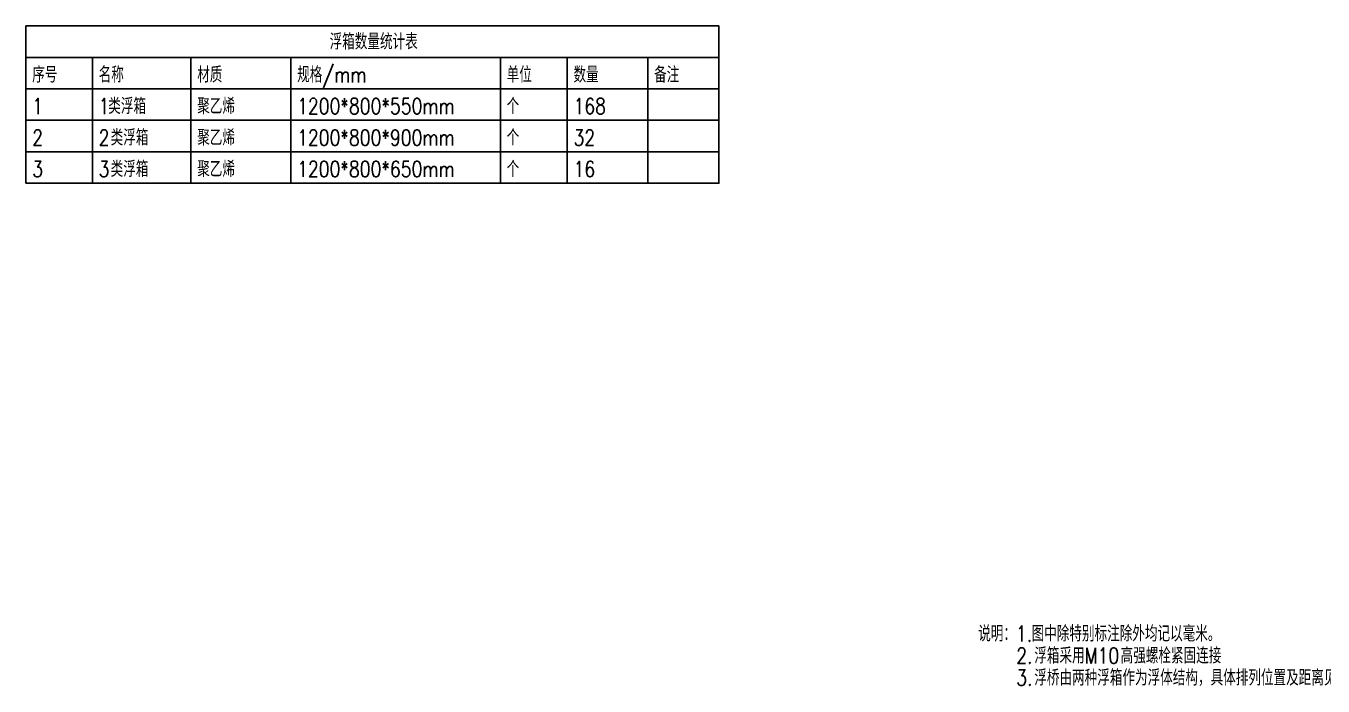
# Model space of a CAD drawing. Header units: millimetres. Extents: x -1471591 to 944464, y -468930 to 547002.
# Drawn here: x -874998 to -846154, y 48617 to 63304 of the extents above; entities that cross this region are included whole.
import ezdxf

# ---------------------------------------------------------------- set-up
doc = ezdxf.new("R2010")
doc.units = ezdxf.units.MM
doc.header["$LTSCALE"] = 10
doc.layers.add('PUB_TAB', color=7, linetype='Continuous')
doc.layers.add('PUB_TEXT', color=7, linetype='Continuous')
doc.styles.get("Standard").update_dxf_attribs({"font": 'simplex.shx', "width": 0.8, "bigfont": 'hztxt.shx'})

msp = doc.modelspace()

# ---------------------------------------------------------------- linework, layer by layer
at = {"layer": 'PUB_TAB'}
msp.add_lwpolyline([(-874997.9, 59804), (-859588, 59804), (-859588, 63304), (-874997.9, 63304)], close=True, dxfattribs=at)
for points in [[(-874997.9, 62604), (-859588, 62604)], [(-873520.8, 62604), (-873520.8, 59804)], [(-871329.3, 62604), (-871329.3, 59804)], [(-869107.4, 62604), (-869107.4, 59804)], [(-864448.6, 62604), (-864448.6, 59804)], [(-862960.9, 62604), (-862960.9, 59804)], [(-861169.6, 62604), (-861169.6, 59804)], [(-874997.9, 61904), (-859588, 61904)], [(-874997.9, 61204), (-859588, 61204)], [(-874997.9, 60504), (-859588, 60504)]]:
    msp.add_lwpolyline(points, dxfattribs=at)

# ---------------------------------------------------------------- texts
at = {"layer": 'PUB_TAB', "width": 0.8}
for s, p in [('浮箱数量统计表', (-868245.4, 62779)), ('序号', (-874857.9, 62044)), ('名称', (-873380.8, 62044)), ('材质', (-871189.3, 62044)), ('规格', (-868967.4, 62044)), ('/mm', (-868407.4, 62044)), ('单位', (-864308.6, 62044)), ('数量', (-862820.9, 62044)), ('备注', (-861029.6, 62044)), ('类浮箱', (-873167.4, 61344)), ('聚乙烯', (-871189.3, 61344)), ('个', (-864308.6, 61344)), ('1', (-874857.9, 61344)), ('1', (-873380.8, 61344)), ('1200*800*550mm', (-868967.4, 61344)), ('168', (-862820.9, 61344)), ('2', (-874857.9, 60644)), ('2', (-873380.8, 60644)), ('类浮箱', (-873114.1, 60644)), ('聚乙烯', (-871189.3, 60644)), ('1200*800*900mm', (-868967.4, 60644)), ('个', (-864308.6, 60644)), ('32', (-862820.9, 60644)), ('3', (-874857.9, 59944)), ('3', (-873380.8, 59944)), ('类浮箱', (-873114.1, 59944)), ('聚乙烯', (-871189.3, 59944)), ('1200*800*650mm', (-868967.4, 59944)), ('个', (-864308.6, 59944)), ('16', (-862820.9, 59944))]:
    msp.add_text(s, height=350, dxfattribs=at).set_placement(p)
at = {"layer": 'PUB_TEXT', "width": 0.8}
for s, p in [('说明：', (-853822.3, 49608.1)), ('1.', (-852982.3, 49608.1)), ('图中除特别标注除外均记以毫米。', (-852635.6, 49608.1)), ('2.', (-852975.7, 49118.1)), ('浮箱采用', (-852575.7, 49118.1)), ('M10', (-851455.7, 49118.1)), ('高强螺栓紧固连接', (-850655.7, 49118.1)), ('3.', (-852975.7, 48628.1)), ('浮桥由两种浮箱作为浮体结构，具体排列位置及距离见浮箱布置图。', (-852575.7, 48628.1))]:
    msp.add_text(s, height=350, dxfattribs=at).set_placement(p)

doc.saveas('drawing.dxf')
